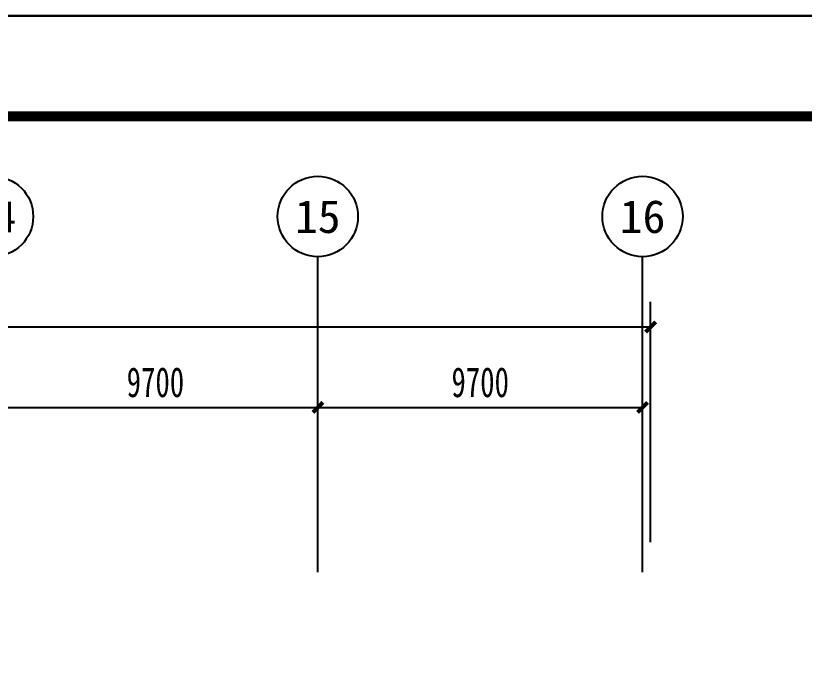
# Model space of a CAD drawing. Header units: millimetres. Extents: x -633009578 to 5705885, y -633235091 to 2571734.
# Drawn here: x 2892900 to 2916448, y 1993372 to 2013212 of the extents above; entities that cross this region are included whole.
import ezdxf
from ezdxf.enums import TextEntityAlignment as Align

# ---------------------------------------------------------------- set-up
doc = ezdxf.new("R2010")
doc.units = ezdxf.units.MM
doc.header["$LTSCALE"] = 1000
doc.header["$MEASUREMENT"] = 0
doc.layers.get('0').update_dxf_attribs({"color": 9})
for name, color, linetype in [('3T_WOOD', 21, 'Continuous'), ('AXIS_TEXT', 7, 'Continuous'), ('C-AXIS(轴号)', 3, 'Continuous'), ('设备-箱柜', 3, 'Continuous'), ('院图签、封面151013$0$PUB_TITLE', 153, 'Continuous'), ('院图签、封面151013$0$图签文字', 4, 'Continuous')]:
    doc.layers.add(name, color=color, linetype=linetype)
doc.styles.add('_TCH_AXIS', font='simhei.ttf', dxfattribs={"bigfont": 'GBCBIG'})
doc.styles.add('_TCH_DIM_T3', font='simhei.ttf', dxfattribs={"width": 0.707, "bigfont": 'GBCBIG'})
doc.styles.add('COMPLEX', font='simhei.ttf')
doc.styles.add('院图签、封面151013$0$-宋体', font='simhei.ttf', dxfattribs={"width": 0.8})
doc.dimstyles.new('_TCH_ARCH&&300', dxfattribs={"dimtxt": 892.5, "dimasz": 300, "dimexe": 750, "dimexo": 900, "dimgap": 300, "dimtad": 1, "dimdec": 0, "dimzin": 0, "dimdsep": 46, "dimtxsty": '_TCH_DIM_T3', "dimblk": 'ARCHTICK', "dimcen": 0.09, "dimclrt": 7, "dimazin": 2, "dimtfac": 1, "dimtdec": 0, "dimtix": 1, "dimtmove": 2, "dimatfit": 3, "dimfxl": 1, "dimtolj": 1, "dimtzin": 0, "dimarcsym": 0})

# ---------------------------------------------------------------- blocks, each defined once
blk = doc.blocks.new('_ArchTick')
at = {"color": 0, "linetype": 'ByBlock', "const_width": 0.4}
blk.add_lwpolyline([(-0.5, -0.5), (0.5, 0.5)], dxfattribs=at)
blk = doc.blocks.new('*D553')
at = {"layer": 'C-AXIS(轴号)', "color": 0, "lineweight": -2, "transparency": 16777216}
for p, q in [((1236341, 1319522), (1236341, 1324292)), ((1246041, 1319522), (1246041, 1324292)), ((1236341, 1323542), (1246041, 1323542))]:
    blk.add_line(p, q, dxfattribs=at)
at = {"layer": 'Defpoints', "color": 0, "transparency": 16777216}
for p in [(1246041, 1323542), (1236341, 1318622), (1246041, 1318622)]:
    blk.add_point(p, dxfattribs=at)
at = {"layer": 'C-AXIS(轴号)', "color": 0, "linetype": 'ByBlock', "lineweight": -2, "transparency": 16777216, "xscale": 300, "yscale": 300, "zscale": 300, "rotation": 180}
blk.add_blockref('_ArchTick', (1236341, 1323542), dxfattribs=at)
at = {"layer": 'C-AXIS(轴号)', "color": 0, "linetype": 'ByBlock', "lineweight": -2, "transparency": 16777216, "xscale": 300, "yscale": 300, "zscale": 300}
blk.add_blockref('_ArchTick', (1246041, 1323542), dxfattribs=at)
at = {"layer": 'C-AXIS(轴号)', "color": 7, "transparency": 16777216, "insert": (1241191, 1324288), "char_height": 892.5, "attachment_point": 5, "style": '_TCH_DIM_T3'}
blk.add_mtext('\\A1;9700', dxfattribs=at)
blk = doc.blocks.new('*D554')
at = {"layer": 'C-AXIS(轴号)', "color": 0, "lineweight": -2, "transparency": 16777216}
for p, q in [((1246041, 1319522), (1246041, 1324292)), ((1255741, 1319522), (1255741, 1324292)), ((1246041, 1323542), (1255741, 1323542))]:
    blk.add_line(p, q, dxfattribs=at)
at = {"layer": 'Defpoints', "color": 0, "transparency": 16777216}
for p in [(1255741, 1323542), (1246041, 1318622), (1255741, 1318622)]:
    blk.add_point(p, dxfattribs=at)
at = {"layer": 'C-AXIS(轴号)', "color": 0, "linetype": 'ByBlock', "lineweight": -2, "transparency": 16777216, "xscale": 300, "yscale": 300, "zscale": 300, "rotation": 180}
blk.add_blockref('_ArchTick', (1246041, 1323542), dxfattribs=at)
at = {"layer": 'C-AXIS(轴号)', "color": 0, "linetype": 'ByBlock', "lineweight": -2, "transparency": 16777216, "xscale": 300, "yscale": 300, "zscale": 300}
blk.add_blockref('_ArchTick', (1255741, 1323542), dxfattribs=at)
at = {"layer": 'C-AXIS(轴号)', "color": 7, "transparency": 16777216, "insert": (1250891, 1324288), "char_height": 892.5, "attachment_point": 5, "style": '_TCH_DIM_T3'}
blk.add_mtext('\\A1;9700', dxfattribs=at)
blk = doc.blocks.new('*D555')
at = {"layer": 'C-AXIS(轴号)', "color": 0, "lineweight": -2, "transparency": 16777216}
for p, q in [((1121701, 1319522), (1121701, 1326692)), ((1255981, 1319522), (1255981, 1326692)), ((1121701, 1325942), (1255981, 1325942))]:
    blk.add_line(p, q, dxfattribs=at)
at = {"layer": 'Defpoints', "color": 0, "transparency": 16777216}
for p in [(1255981, 1325942), (1121701, 1318622), (1255981, 1318622)]:
    blk.add_point(p, dxfattribs=at)
at = {"layer": 'C-AXIS(轴号)', "color": 0, "linetype": 'ByBlock', "lineweight": -2, "transparency": 16777216, "xscale": 300, "yscale": 300, "zscale": 300, "rotation": 180}
blk.add_blockref('_ArchTick', (1121701, 1325942), dxfattribs=at)
at = {"layer": 'C-AXIS(轴号)', "color": 0, "linetype": 'ByBlock', "lineweight": -2, "transparency": 16777216, "xscale": 300, "yscale": 300, "zscale": 300}
blk.add_blockref('_ArchTick', (1255981, 1325942), dxfattribs=at)
at = {"layer": 'C-AXIS(轴号)', "color": 7, "transparency": 16777216, "insert": (1188841, 1326688), "char_height": 892.5, "attachment_point": 5, "style": '_TCH_DIM_T3'}
blk.add_mtext('\\A1;134280', dxfattribs=at)
blk = doc.blocks.new('_AXISO')
blk.add_circle((0, 0), 0.5)
at = {"layer": 'AXIS_TEXT', "style": 'COMPLEX', "width": 1.041667}
blk.add_attdef('A', text='', height=0.56, dxfattribs=at).set_placement((-0.25, -0.28), (0.25, -0.28), align=Align.FIT)
blk = doc.blocks.new('建筑图框_A1')
at = {"layer": '院图签、封面151013$0$PUB_TITLE'}
blk.add_lwpolyline([(0, 0), (84100, 0), (84100, 59400), (0, 59400)], close=True, dxfattribs=at)
at = {"layer": '院图签、封面151013$0$PUB_TITLE', "const_width": 100}
blk.add_lwpolyline([(2500, 1000), (83100, 1000), (83100, 58400), (2500, 58400)], close=True, dxfattribs=at)
at = {"layer": '院图签、封面151013$0$图签文字', "color": 6, "style": '院图签、封面151013$0$-宋体'}
for tag, height, width, p in [('工程主持人', 400, 0.8, (79990.9, 29505.9)), ('审定', 400, 0.8, (79990.9, 28705.9)), ('审核', 400, 0.8, (79990.9, 27905.9)), ('专业负责人', 400, 0.8, (79990.9, 27105.9)), ('校对', 400, 0.8, (79990.9, 26305.9)), ('设计', 400, 0.8, (79990.9, 25505.9)), ('方案设计人', 400, 0.8, (79990.9, 24706.8)), ('工程编号', 300, 0.7, (81000, 8700.4)), ('版次', 300, 0.7, (78738.1, 3005.7)), ('日期', 300, 0.7, (82038.1, 3000.2)), ('图号', 200, 0.7, (82538.1, 2400.1)), ('比例', 300, 0.7, (78738.1, 2200.2)), ('图号_X施', 300, 0.7, (81538.1, 2200.2)), ('图号_总数', 200, 0.7, (82538.1, 2000.1))]:
    blk.add_attdef(tag, text='', height=height, dxfattribs=dict(at, width=width)).set_placement(p, align=Align.MIDDLE_CENTER)
at = {"layer": '院图签、封面151013$0$图签文字', "color": 6, "style": '院图签、封面151013$0$-宋体', "width": 0.7}
for tag, p in [('建设单位_001', (80935.9, 7446.2)), ('工程名称_001', (80933.5, 6045.4)), ('图名_001', (79742.9, 4059.7))]:
    blk.add_attdef(tag, p, '', height=300, dxfattribs=at)
blk = doc.blocks.new('9-3-1')
at = {"layer": 'C-AXIS(轴号)'}
for p, q in [((1246040.6, 1318622.1), (1246040.6, 1328041.6)), ((1255740.6, 1318622.1), (1255740.6, 1328041.6))]:
    blk.add_line(p, q, dxfattribs=at)
ref = blk.add_blockref('_AXISO', (1236340.6, 1329241.6), dxfattribs=dict(at, xscale=2400, yscale=2400, zscale=2400))
ref.add_attrib('A', '14', dxfattribs={"layer": 'AXIS_TEXT', "height": 942.22, "style": '_TCH_AXIS'}).set_placement((1235645.1, 1328770.4), (1237036, 1328770.4), align=Align.FIT)
ref = blk.add_blockref('_AXISO', (1246040.6, 1329241.6), dxfattribs=dict(at, xscale=2400, yscale=2400, zscale=2400))
ref.add_attrib('A', '15', dxfattribs={"layer": 'AXIS_TEXT', "height": 985.34, "style": '_TCH_AXIS'}).set_placement((1245360.2, 1328748.9), (1246720.9, 1328748.9), align=Align.FIT)
ref = blk.add_blockref('_AXISO', (1255740.6, 1329241.6), dxfattribs=dict(at, xscale=2400, yscale=2400, zscale=2400))
ref.add_attrib('A', '16', dxfattribs={"layer": 'AXIS_TEXT', "height": 985.34, "style": '_TCH_AXIS'}).set_placement((1255060.2, 1328748.9), (1256420.9, 1328748.9), align=Align.FIT)
for p1, p2, distance, picture, middle in [((1121700.6, 1318622.1), (1255980.6, 1318622.1), 7319.5, '*D555', (1188840.6, 1326687.8)), ((1236340.6, 1318622.1), (1246040.6, 1318622.1), 4919.5, '*D553', (1241190.6, 1324287.8)), ((1246040.6, 1318622.1), (1255740.6, 1318622.1), 4919.5, '*D554', (1250890.6, 1324287.8))]:
    dim = blk.add_aligned_dim(p1=p1, p2=p2, distance=distance, dimstyle='_TCH_ARCH&&300', dxfattribs=at)
    dim.commit()
    dim.dimension.update_dxf_attribs({"geometry": picture, "text_midpoint": middle})

msp = doc.modelspace()

# ---------------------------------------------------------------- linework, layer by layer
at = {"elevation": 0}
msp.add_lwpolyline([(2725055.4, 2013212), (4008204.7, 2013212), (4008204.7, 1835012), (2725055.4, 1835012)], close=True, dxfattribs=at)

# ---------------------------------------------------------------- block references
at = {"layer": '3T_WOOD'}
msp.add_blockref('9-3-1', (1655879.4, 677977.5), dxfattribs=at)
at = {"layer": '设备-箱柜', "xscale": 3, "yscale": 3}
msp.add_blockref('建筑图框_A1', (2725055.4, 1835012, 0), dxfattribs=at)

doc.saveas('drawing.dxf')
